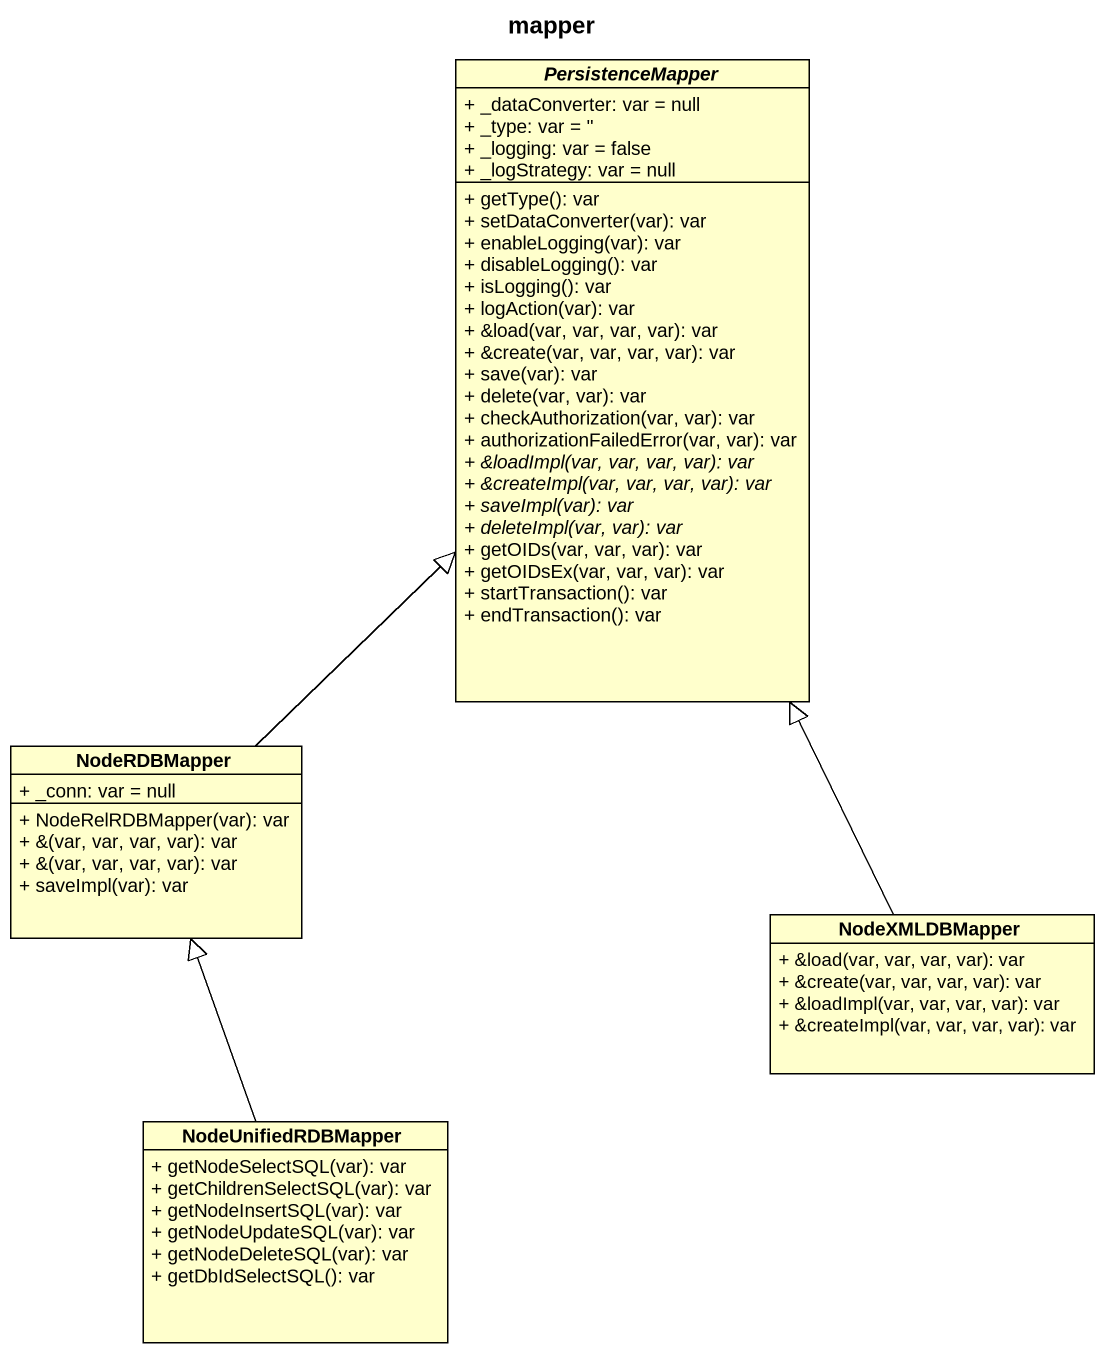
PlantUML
@startuml
title mapper
hide circle
hide empty members
skinparam classAttributeIconSize 0
abstract class PersistenceMapper {
  + _dataConverter: var = null
  + _type: var = ''
  + _logging: var = false
  + _logStrategy: var = null
  + getType(): var
  + setDataConverter(var): var
  + enableLogging(var): var
  + disableLogging(): var
  + isLogging(): var
  + logAction(var): var
  + &load(var, var, var, var): var
  + &create(var, var, var, var): var
  + save(var): var
  + delete(var, var): var
  + checkAuthorization(var, var): var
  + authorizationFailedError(var, var): var
  {abstract} + &loadImpl(var, var, var, var): var
  {abstract} + &createImpl(var, var, var, var): var
  {abstract} + saveImpl(var): var
  {abstract} + deleteImpl(var, var): var
  + getOIDs(var, var, var): var
  + getOIDsEx(var, var, var): var
  + startTransaction(): var
  + endTransaction(): var
}
class NodeRDBMapper {
  + _conn: var = null
  + NodeRelRDBMapper(var): var
  + &(var, var, var, var): var
  + &(var, var, var, var): var
  + saveImpl(var): var
}
class NodeXMLDBMapper {
  + &load(var, var, var, var): var
  + &create(var, var, var, var): var
  + &loadImpl(var, var, var, var): var
  + &createImpl(var, var, var, var): var
}
class NodeUnifiedRDBMapper {
  + getNodeSelectSQL(var): var
  + getChildrenSelectSQL(var): var
  + getNodeInsertSQL(var): var
  + getNodeUpdateSQL(var): var
  + getNodeDeleteSQL(var): var
  + getDbIdSelectSQL(): var
}
NodeRDBMapper -up-|> PersistenceMapper
NodeXMLDBMapper -up-|> PersistenceMapper
NodeUnifiedRDBMapper -up-|> NodeRDBMapper
@enduml
